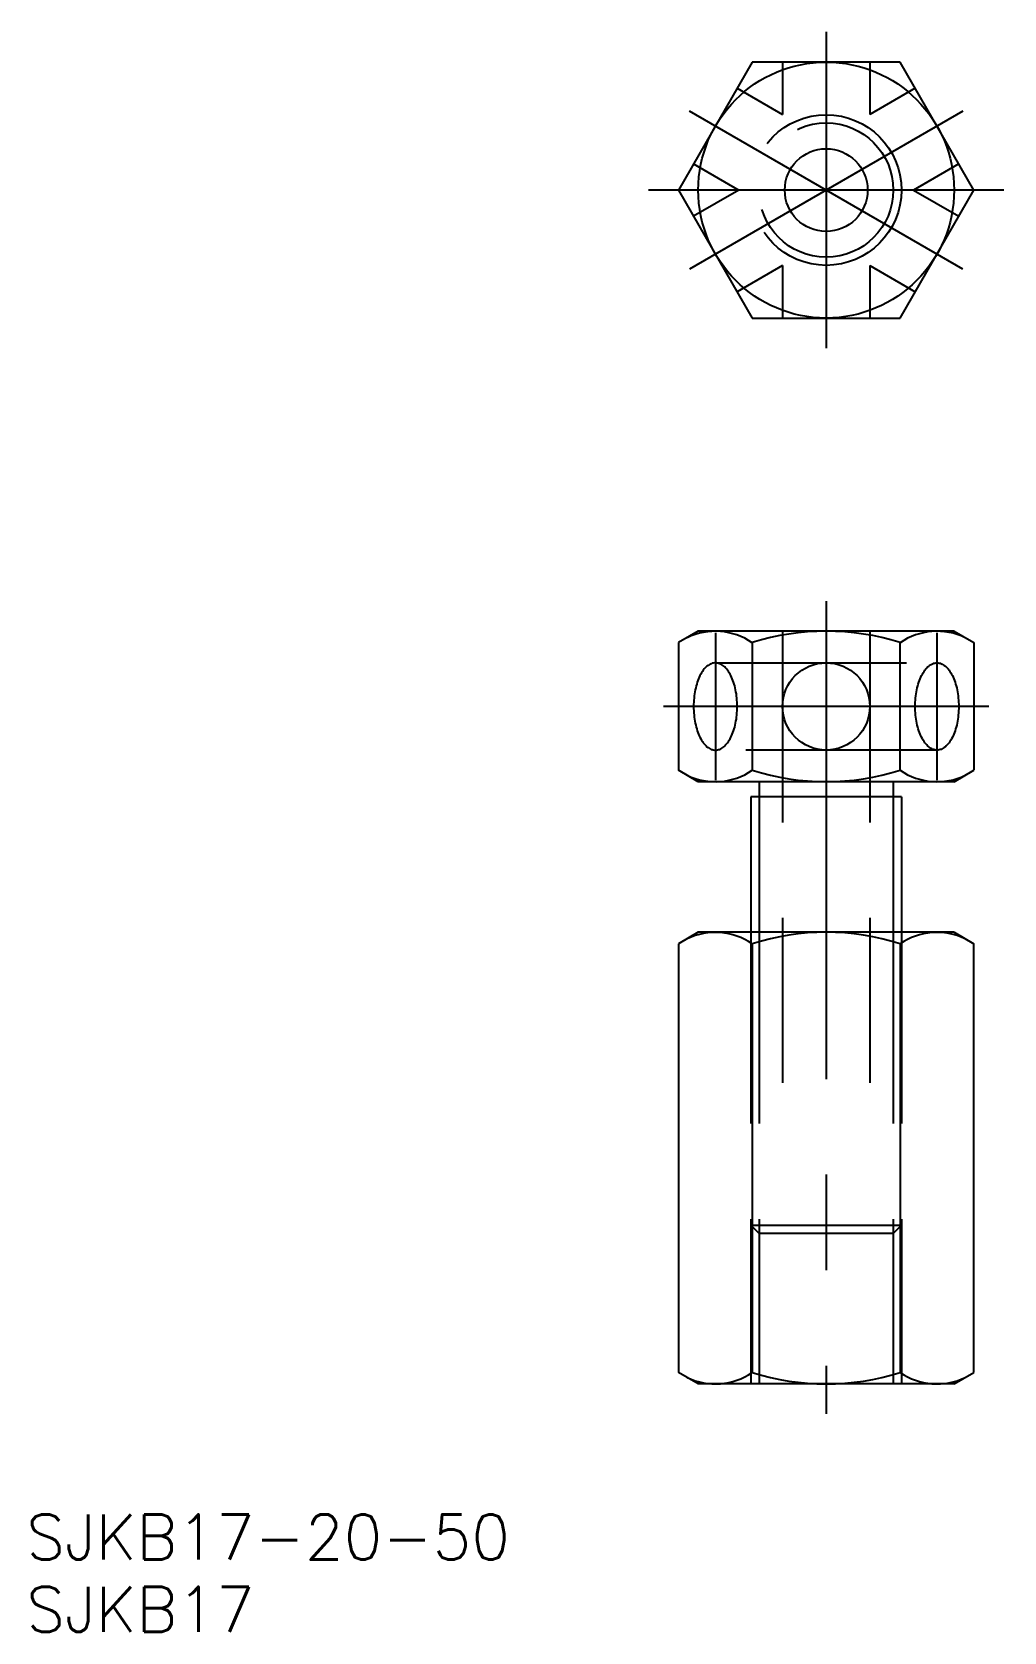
# Model space of a CAD drawing. Extents: x -53 to 12, y -96 to 10.
import ezdxf

# ---------------------------------------------------------------- set-up
doc = ezdxf.new("R2010")
doc.units = 0
doc.linetypes.add('CENTER', pattern=[50.8, 31.75, -6.35, 6.35, -6.35])
doc.linetypes.add('DASHED', pattern=[19.05, 12.7, -6.35])
doc.layers.get('0').update_dxf_attribs({"linetype": 'CONTINUOUS'})
doc.layers.add('CENTER', color=1, linetype='CENTER')
doc.styles.get("Standard").update_dxf_attribs({"font": 'txt.shx', "height": 3, "bigfont": 'bigfont.shx'})

msp = doc.modelspace()

# ---------------------------------------------------------------- linework, layer by layer
at = {"color": 7, "linetype": 'CONTINUOUS'}
for p, q in [((-4.91, 8.5), (-9.81, 0)), ((4.91, 8.5), (-4.91, 8.5)), ((9.81, 0), (4.91, 8.5)), ((-9.81, 0), (-4.91, -8.5)), ((4.91, -8.5), (9.81, 0)), ((-4.91, -8.5), (4.91, -8.5)), ((-8.5, -29.3), (-9.81, -30.06)), ((8.5, -29.3), (-8.5, -29.3)), ((8.5, -29.3), (9.81, -30.06)), ((-9.81, -30.06), (-9.81, -38.54)), ((-4.91, -30.06), (-4.91, -38.54)), ((4.91, -38.54), (4.91, -30.06)), ((9.81, -30.06), (9.81, -38.54)), ((-8.5, -39.3), (-9.81, -38.54)), ((8.5, -39.3), (-8.5, -39.3)), ((-4.46, -39.3), (-4.46, -40.3)), ((4.46, -39.3), (4.46, -40.3)), ((8.5, -39.3), (9.81, -38.54)), ((-5, -40.3), (-5, -49.3)), ((5, -40.3), (-5, -40.3)), ((5, -40.3), (5, -49.3)), ((-8.5, -49.3), (-9.81, -50.06)), ((8.5, -49.3), (-8.5, -49.3)), ((8.5, -49.3), (9.81, -50.06)), ((-9.81, -50.06), (-9.81, -78.54)), ((-4.91, -50.06), (-4.91, -78.54)), ((4.91, -50.06), (4.91, -78.54)), ((9.81, -78.54), (9.81, -50.06)), ((-8.5, -79.3), (-9.81, -78.54)), ((8.5, -79.3), (9.81, -78.54)), ((8.5, -79.3), (-8.5, -79.3))]:
    msp.add_line(p, q, dxfattribs=at)
at = {"color": 3, "linetype": 'DASHED'}
for p, q in [((-2.9, 8.5), (-2.9, 5.02)), ((2.9, 8.5), (2.9, 5.02)), ((-5.91, 6.76), (-2.9, 5.02)), ((5.91, 6.76), (2.9, 5.02)), ((-8.81, 1.74), (-5.8, 0)), ((8.81, 1.74), (5.8, 0)), ((-5.8, 0), (-8.81, -1.74)), ((5.8, 0), (8.81, -1.74)), ((-2.9, -5.02), (-5.91, -6.76)), ((-2.9, -5.02), (-2.9, -8.5)), ((2.9, -5.02), (5.91, -6.76)), ((2.9, -5.02), (2.9, -8.5)), ((-2.9, -29.3), (-2.9, -59.3)), ((2.9, -29.3), (2.9, -59.3)), ((-7.36, -31.4), (7.36, -31.4)), ((7.36, -37.2), (-7.36, -37.2)), ((-5, -49.3), (-5, -79.3)), ((-4.46, -49.3), (-4.46, -79.3)), ((4.46, -49.3), (4.46, -79.3)), ((5, -49.3), (5, -79.3)), ((-4.46, -69.3), (-5, -68.76)), ((-5, -68.76), (5, -68.76)), ((4.46, -69.3), (5, -68.76)), ((4.46, -69.3), (-4.46, -69.3))]:
    msp.add_line(p, q, dxfattribs=at)
at = {"color": 3, "linetype": 'CONTINUOUS'}
for p, q in [((-4.46, -40.3), (-4.46, -49.3)), ((4.46, -40.3), (4.46, -49.3))]:
    msp.add_line(p, q, dxfattribs=at)
at = {"color": 7, "linetype": 'CONTINUOUS'}
for points in [[(-7.36, -31.4, 0), (-7.43, -31.4, 0), (-7.5, -31.42, 0), (-7.57, -31.43, 0), (-7.64, -31.46, 0), (-7.71, -31.49, 0), (-7.78, -31.53, 0), (-7.85, -31.57, 0), (-7.92, -31.62, 0), (-7.98, -31.68, 0), (-8.04, -31.74, 0), (-8.11, -31.81, 0), (-8.17, -31.89, 0), (-8.22, -31.97, 0), (-8.28, -32.06, 0), (-8.33, -32.15, 0), (-8.39, -32.25, 0), (-8.44, -32.35, 0), (-8.48, -32.46, 0), (-8.53, -32.57, 0), (-8.57, -32.69, 0), (-8.6, -32.81, 0), (-8.64, -32.93, 0), (-8.67, -33.06, 0), (-8.7, -33.19, 0), (-8.73, -33.32, 0), (-8.75, -33.46, 0), (-8.77, -33.6, 0), (-8.78, -33.74, 0), (-8.8, -33.88, 0), (-8.8, -34.02, 0), (-8.81, -34.16, 0), (-8.81, -34.3, 0), (-8.81, -34.44, 0), (-8.8, -34.59, 0), (-8.8, -34.73, 0), (-8.78, -34.87, 0), (-8.77, -35.01, 0), (-8.75, -35.14, 0), (-8.73, -35.28, 0), (-8.7, -35.41, 0), (-8.67, -35.54, 0), (-8.64, -35.67, 0), (-8.6, -35.79, 0), (-8.57, -35.91, 0), (-8.53, -36.03, 0), (-8.48, -36.14, 0), (-8.44, -36.25, 0), (-8.39, -36.35, 0), (-8.33, -36.45, 0), (-8.28, -36.54, 0), (-8.22, -36.63, 0), (-8.17, -36.71, 0), (-8.11, -36.79, 0), (-8.04, -36.86, 0), (-7.98, -36.92, 0), (-7.92, -36.98, 0), (-7.85, -37.03, 0), (-7.78, -37.08, 0), (-7.71, -37.11, 0), (-7.64, -37.15, 0), (-7.57, -37.17, 0), (-7.5, -37.19, 0), (-7.43, -37.2, 0), (-7.36, -37.2, 0), (-7.29, -37.2, 0), (-7.22, -37.19, 0), (-7.15, -37.17, 0), (-7.08, -37.15, 0), (-7.01, -37.11, 0), (-6.94, -37.08, 0), (-6.87, -37.03, 0), (-6.81, -36.98, 0), (-6.74, -36.92, 0), (-6.68, -36.86, 0), (-6.62, -36.79, 0), (-6.56, -36.71, 0), (-6.5, -36.63, 0), (-6.44, -36.54, 0), (-6.39, -36.45, 0), (-6.34, -36.35, 0), (-6.29, -36.25, 0), (-6.24, -36.14, 0), (-6.2, -36.03, 0), (-6.16, -35.91, 0), (-6.12, -35.79, 0), (-6.08, -35.67, 0), (-6.05, -35.54, 0), (-6.02, -35.41, 0), (-6, -35.28, 0), (-5.97, -35.14, 0), (-5.95, -35.01, 0), (-5.94, -34.87, 0), (-5.93, -34.73, 0), (-5.92, -34.59, 0), (-5.91, -34.44, 0), (-5.91, -34.3, 0), (-5.91, -34.16, 0), (-5.92, -34.02, 0), (-5.93, -33.88, 0), (-5.94, -33.74, 0), (-5.95, -33.6, 0), (-5.97, -33.46, 0), (-6, -33.32, 0), (-6.02, -33.19, 0), (-6.05, -33.06, 0), (-6.08, -32.93, 0), (-6.12, -32.81, 0), (-6.16, -32.69, 0), (-6.2, -32.57, 0), (-6.24, -32.46, 0), (-6.29, -32.35, 0), (-6.34, -32.25, 0), (-6.39, -32.15, 0), (-6.44, -32.06, 0), (-6.5, -31.97, 0), (-6.56, -31.89, 0), (-6.62, -31.81, 0), (-6.68, -31.74, 0), (-6.74, -31.68, 0), (-6.81, -31.62, 0), (-6.87, -31.57, 0), (-6.94, -31.53, 0), (-7.01, -31.49, 0), (-7.08, -31.46, 0), (-7.15, -31.43, 0), (-7.22, -31.42, 0), (-7.29, -31.4, 0), (-7.36, -31.4, 0)], [(7.36, -31.4, 0), (7.43, -31.4, 0), (7.5, -31.42, 0), (7.57, -31.43, 0), (7.64, -31.46, 0), (7.71, -31.49, 0), (7.78, -31.53, 0), (7.85, -31.57, 0), (7.92, -31.62, 0), (7.98, -31.68, 0), (8.04, -31.74, 0), (8.11, -31.81, 0), (8.17, -31.89, 0), (8.22, -31.97, 0), (8.28, -32.06, 0), (8.33, -32.15, 0), (8.39, -32.25, 0), (8.44, -32.35, 0), (8.48, -32.46, 0), (8.53, -32.57, 0), (8.57, -32.69, 0), (8.6, -32.81, 0), (8.64, -32.93, 0), (8.67, -33.06, 0), (8.7, -33.19, 0), (8.73, -33.32, 0), (8.75, -33.46, 0), (8.77, -33.6, 0), (8.78, -33.74, 0), (8.8, -33.88, 0), (8.8, -34.02, 0), (8.81, -34.16, 0), (8.81, -34.3, 0), (8.81, -34.44, 0), (8.8, -34.59, 0), (8.8, -34.73, 0), (8.78, -34.87, 0), (8.77, -35.01, 0), (8.75, -35.14, 0), (8.73, -35.28, 0), (8.7, -35.41, 0), (8.67, -35.54, 0), (8.64, -35.67, 0), (8.6, -35.79, 0), (8.57, -35.91, 0), (8.53, -36.03, 0), (8.48, -36.14, 0), (8.44, -36.25, 0), (8.39, -36.35, 0), (8.33, -36.45, 0), (8.28, -36.54, 0), (8.22, -36.63, 0), (8.17, -36.71, 0), (8.11, -36.79, 0), (8.04, -36.86, 0), (7.98, -36.92, 0), (7.92, -36.98, 0), (7.85, -37.03, 0), (7.78, -37.08, 0), (7.71, -37.11, 0), (7.64, -37.15, 0), (7.57, -37.17, 0), (7.5, -37.19, 0), (7.43, -37.2, 0), (7.36, -37.2, 0), (7.29, -37.2, 0), (7.22, -37.19, 0), (7.15, -37.17, 0), (7.08, -37.15, 0), (7.01, -37.11, 0), (6.94, -37.08, 0), (6.87, -37.03, 0), (6.81, -36.98, 0), (6.74, -36.92, 0), (6.68, -36.86, 0), (6.62, -36.79, 0), (6.56, -36.71, 0), (6.5, -36.63, 0), (6.44, -36.54, 0), (6.39, -36.45, 0), (6.34, -36.35, 0), (6.29, -36.25, 0), (6.24, -36.14, 0), (6.2, -36.03, 0), (6.16, -35.91, 0), (6.12, -35.79, 0), (6.08, -35.67, 0), (6.05, -35.54, 0), (6.02, -35.41, 0), (6, -35.28, 0), (5.97, -35.14, 0), (5.95, -35.01, 0), (5.94, -34.87, 0), (5.93, -34.73, 0), (5.92, -34.59, 0), (5.91, -34.44, 0), (5.91, -34.3, 0), (5.91, -34.16, 0), (5.92, -34.02, 0), (5.93, -33.88, 0), (5.94, -33.74, 0), (5.95, -33.6, 0), (5.97, -33.46, 0), (6, -33.32, 0), (6.02, -33.19, 0), (6.05, -33.06, 0), (6.08, -32.93, 0), (6.12, -32.81, 0), (6.16, -32.69, 0), (6.2, -32.57, 0), (6.24, -32.46, 0), (6.29, -32.35, 0), (6.34, -32.25, 0), (6.39, -32.15, 0), (6.44, -32.06, 0), (6.5, -31.97, 0), (6.56, -31.89, 0), (6.62, -31.81, 0), (6.68, -31.74, 0), (6.74, -31.68, 0), (6.81, -31.62, 0), (6.87, -31.57, 0), (6.94, -31.53, 0), (7.01, -31.49, 0), (7.08, -31.46, 0), (7.15, -31.43, 0), (7.22, -31.42, 0), (7.29, -31.4, 0), (7.36, -31.4, 0)]]:
    msp.add_polyline3d(points, dxfattribs=at)
for centre, radius in [((0, 0), 8.5), ((0, 0), 2.75), ((0, -34.3), 2.9)]:
    msp.add_circle(centre, radius, dxfattribs=at)
at = {"color": 3, "linetype": 'DASHED'}
for radius in [5, 4.46]:
    msp.add_circle((0, 0), radius, dxfattribs=at)
at = {"color": 7, "linetype": 'CONTINUOUS'}
for centre, radius, start, end in [((-7.36, -33.65), 4.34, 55.6158, 115.6158), ((0, -45.54), 16.24, 72.412, 107.588), ((7.36, -33.65), 4.34, 64.3842, 124.3842), ((-7.36, -34.96), 4.34, 244.3842, 304.3842), ((0, -23.06), 16.24, 252.412, 287.588), ((7.36, -34.96), 4.34, 235.6158, 295.6158), ((-7.36, -53.65), 4.34, 55.6158, 115.6158), ((0, -65.54), 16.24, 72.412, 107.588), ((7.36, -53.65), 4.34, 64.3842, 124.3842), ((-7.36, -74.96), 4.34, 244.3842, 304.3842), ((0, -63.06), 16.24, 252.412, 287.588), ((7.36, -74.96), 4.34, 235.6158, 295.6158)]:
    msp.add_arc(centre, radius, start, end, dxfattribs=at)
at = {"layer": 'CENTER', "color": 1, "linetype": 'CENTER'}
for p, q in [((0, 10.5), (0, -10.5)), ((9.09, -5.25), (-9.09, 5.25)), ((9.09, 5.25), (-9.09, -5.25)), ((11.81, 0), (-11.81, 0)), ((0, -27.3), (0, -81.3)), ((-7.36, -29.4), (-7.36, -39.2)), ((7.36, -29.4), (7.36, -39.2)), ((10.81, -34.3), (-10.81, -34.3))]:
    msp.add_line(p, q, dxfattribs=at)

# ---------------------------------------------------------------- texts
at = {"color": 7, "linetype": 'CONTINUOUS'}
for s, p in [('SJKB17-20-50', (-53.15, -90.97)), ('SJKB17', (-53.15, -95.78))]:
    msp.add_text(s, height=3, dxfattribs=at).set_placement(p)

doc.saveas('drawing.dxf')
